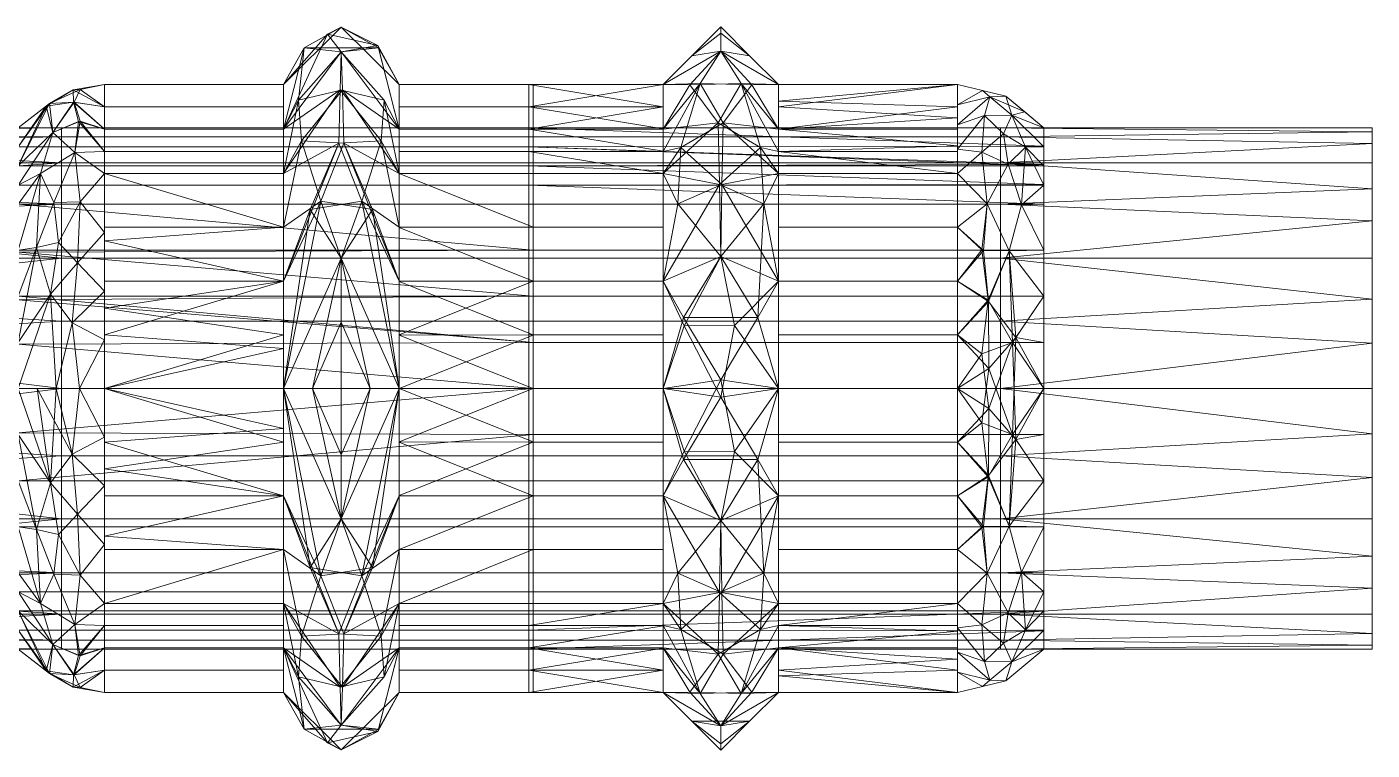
# Model space of a CAD drawing. Header units: inches. Extents: x -3325 to -59, y 5 to 733.
# Drawn here: x -2257.382 to -2253.989, y 225.453 to 227.277 of the extents above; entities that cross this region are included whole.
import ezdxf

# ---------------------------------------------------------------- set-up
doc = ezdxf.new("R2010")
doc.units = ezdxf.units.IN
doc.header["$MEASUREMENT"] = 0
doc.layers.add('P-PIPE', color=10, linetype='Continuous', lineweight=9)

# ---------------------------------------------------------------- blocks, each defined once
blk = doc.blocks.new('Victaulic-VicPress316-Elbow 90-45deg Style P568_P571 - Standard-523083-06 - Fifth Level')
at = {"layer": 'P-PIPE'}
blk.add_line((0, 1.393), (0, 2.33), dxfattribs=at)
mesh = blk.add_polyface(dxfattribs=at)
corners = [(-0.7665, 3.1815), (-0.542, 3.1815, 0.542), (0, 3.1815, 0.7665), (0.542, 3.1815, 0.542), (0.7665, 3.1815), (0.7665, 3.52), (0.542, 3.52, 0.542), (0, 3.52, 0.7665), (-0.542, 3.52, 0.542), (-0.7665, 3.52), (0.6548, 3.1815, 0.2698), (0.6542, 3.52, 0.271), (0.5981, 3.52, 0.4065), (0.271, 3.1815, 0.6542), (0.271, 3.52, 0.6542), (0.1355, 3.52, 0.7104), (-0.6542, 3.1815, 0.271), (-0.6542, 3.52, 0.271), (-0.7106, 3.52, 0.1349), (-0.271, 3.52, 0.6542), (-0.271, 3.1815, 0.6542), (-0.1355, 3.1815, 0.7104), (0.7104, 3.52, 0.1355), (0.7106, 3.1815, 0.1349), (0.5984, 3.1815, 0.4059), (0.4065, 3.1815, 0.5981), (0.4065, 3.52, 0.5981), (0.1355, 3.1815, 0.7104), (-0.5981, 3.1815, 0.4065), (-0.5981, 3.52, 0.4065), (-0.7104, 3.1815, 0.1355), (-0.4065, 3.52, 0.5981), (-0.4065, 3.1815, 0.5981), (-0.1355, 3.52, 0.7104)]
mesh.append_faces([[corners[k] for k in face] for face in [(5, 23, 4)]], dxfattribs={"vtx0": -1})
mesh.append_faces([[corners[k] for k in face] for face in [(22, 10, 23), (12, 3, 24), (18, 0, 30), (10, 22, 11), (24, 11, 12), (30, 17, 18)]], dxfattribs={"vtx0": -1, "vtx2": -1})
mesh.append_faces([[corners[k] for k in face] for face in [(12, 6, 3), (24, 10, 11), (30, 16, 17), (5, 22, 23)]], dxfattribs={"vtx1": -1, "vtx2": -1})
mesh.append_faces([[corners[k] for k in face] for face in [(2, 27, 15, 7), (6, 26, 25, 3), (7, 33, 21, 2), (29, 17, 16, 28), (8, 29, 28, 1), (1, 32, 31, 8), (27, 13, 14, 15), (26, 14, 13, 25), (32, 20, 19, 31), (33, 19, 20, 21)]], dxfattribs={"vtx1": -1, "vtx3": -1})
mesh.append_faces([[corners[k] for k in face] for face in [(18, 9, 0)]], dxfattribs={"vtx2": -1})
mesh = blk.add_polyface(dxfattribs=at)
corners = [(0.7665, 3.1815), (0.542, 3.1815, -0.542), (0, 3.1815, -0.7665), (-0.542, 3.1815, -0.542), (-0.7665, 3.1815), (-0.7665, 3.52), (-0.542, 3.52, -0.542), (0, 3.52, -0.7665), (0.542, 3.52, -0.542), (0.7665, 3.52), (-0.6548, 3.1815, -0.2698), (-0.6542, 3.52, -0.271), (-0.5981, 3.52, -0.4065), (-0.271, 3.1815, -0.6542), (-0.271, 3.52, -0.6542), (-0.1355, 3.52, -0.7104), (0.6542, 3.1815, -0.271), (0.6542, 3.52, -0.271), (0.7106, 3.52, -0.1349), (0.271, 3.52, -0.6542), (0.271, 3.1815, -0.6542), (0.1355, 3.1815, -0.7104), (-0.7104, 3.52, -0.1355), (-0.7106, 3.1815, -0.1349), (-0.5984, 3.1815, -0.4059), (-0.4065, 3.1815, -0.5981), (-0.4065, 3.52, -0.5981), (-0.1355, 3.1815, -0.7104), (0.5981, 3.1815, -0.4065), (0.5981, 3.52, -0.4065), (0.7104, 3.1815, -0.1355), (0.4065, 3.52, -0.5981), (0.4065, 3.1815, -0.5981), (0.1355, 3.52, -0.7104)]
mesh.append_faces([[corners[k] for k in face] for face in [(5, 23, 4)]], dxfattribs={"vtx0": -1})
mesh.append_faces([[corners[k] for k in face] for face in [(22, 10, 23), (18, 0, 30), (12, 3, 24), (10, 22, 11), (24, 11, 12), (30, 17, 18)]], dxfattribs={"vtx0": -1, "vtx2": -1})
mesh.append_faces([[corners[k] for k in face] for face in [(12, 6, 3), (24, 10, 11), (30, 16, 17), (5, 22, 23)]], dxfattribs={"vtx1": -1, "vtx2": -1})
mesh.append_faces([[corners[k] for k in face] for face in [(15, 7, 2, 27), (26, 14, 13, 25), (6, 26, 25, 3), (7, 33, 21, 2), (8, 29, 28, 1), (29, 17, 16, 28), (1, 32, 31, 8), (27, 13, 14, 15), (32, 20, 19, 31), (33, 19, 20, 21)]], dxfattribs={"vtx1": -1, "vtx3": -1})
mesh.append_faces([[corners[k] for k in face] for face in [(18, 9, 0)]], dxfattribs={"vtx2": -1})
mesh = blk.add_polyface(dxfattribs=at)
corners = [(-0.7665, 3.52), (-0.542, 3.52, 0.542), (0, 3.52, 0.7665), (0.542, 3.52, 0.542), (0.7665, 3.52), (0.6575, 3.52), (0.4649, 3.52, 0.4649), (0, 3.52, 0.6575), (-0.4649, 3.52, 0.4649), (-0.6575, 3.52)]
mesh.append_faces([[corners[k] for k in face] for face in [(8, 1, 2, 7)]], dxfattribs={"vtx0": -1, "vtx2": -1})
mesh.append_faces([[corners[k] for k in face] for face in [(2, 3, 6, 7)]], dxfattribs={"vtx1": -1, "vtx3": -1})
mesh.append_faces([[corners[k] for k in face] for face in [(9, 0, 1, 8)]], dxfattribs={"vtx2": -1})
mesh.append_faces([[corners[k] for k in face] for face in [(3, 4, 5, 6)]], dxfattribs={"vtx3": -1})
mesh = blk.add_polyface(dxfattribs=at)
corners = [(0.7665, 3.52), (0.542, 3.52, -0.542), (0, 3.52, -0.7665), (-0.542, 3.52, -0.542), (-0.7665, 3.52), (-0.6575, 3.52), (-0.4649, 3.52, -0.4649), (0, 3.52, -0.6575), (0.4649, 3.52, -0.4649), (0.6575, 3.52)]
mesh.append_faces([[corners[k] for k in face] for face in [(1, 8, 9, 0)]], dxfattribs={"vtx0": -1})
mesh.append_faces([[corners[k] for k in face] for face in [(8, 1, 2, 7)]], dxfattribs={"vtx0": -1, "vtx2": -1})
mesh.append_faces([[corners[k] for k in face] for face in [(6, 7, 2, 3)]], dxfattribs={"vtx1": -1, "vtx3": -1})
mesh.append_faces([[corners[k] for k in face] for face in [(3, 4, 5, 6)]], dxfattribs={"vtx3": -1})
mesh = blk.add_polyface(dxfattribs=at)
corners = [(-0.6575, 3.52), (-0.4649, 3.52, 0.4649), (0, 3.52, 0.6575), (0.4649, 3.52, 0.4649), (0.6575, 3.52), (0.6575, 2.221), (0.4649, 2.221, 0.4649), (0, 2.221, 0.6575), (-0.4649, 2.221, 0.4649), (-0.6575, 2.221), (0.2325, 3.52, 0.5612), (0.2325, 2.221, 0.5612), (0.3487, 2.221, 0.5131), (0.565, 2.221, 0.2234), (0.5612, 3.52, 0.2325), (0.5131, 3.52, 0.3487), (-0.5612, 3.52, 0.2325), (-0.5612, 2.221, 0.2325), (-0.5131, 2.221, 0.3487), (-0.2325, 3.52, 0.5612), (-0.2325, 2.221, 0.5612), (-0.1162, 2.221, 0.6094), (0.1162, 3.52, 0.6094), (0.1162, 2.221, 0.6094), (0.3487, 3.52, 0.5131), (0.6112, 2.221, 0.1117), (0.6094, 3.52, 0.1162), (0.5149, 2.221, 0.3442), (-0.6112, 2.221, 0.1117), (-0.6094, 3.52, 0.1162), (-0.5131, 3.52, 0.3487), (-0.3487, 2.221, 0.5131), (-0.3487, 3.52, 0.5131), (-0.1162, 3.52, 0.6094)]
mesh.append_faces([[corners[k] for k in face] for face in [(27, 14, 13), (15, 6, 3), (28, 29, 17)]], dxfattribs={"vtx0": -1, "vtx1": -1})
mesh.append_faces([[corners[k] for k in face] for face in [(3, 6, 12, 24), (28, 0, 29), (27, 15, 14), (11, 10, 24, 12)]], dxfattribs={"vtx0": -1, "vtx2": -1})
mesh.append_faces([[corners[k] for k in face] for face in [(26, 4, 25), (29, 16, 17), (14, 26, 13), (25, 13, 26), (27, 6, 15)]], dxfattribs={"vtx1": -1, "vtx2": -1})
mesh.append_faces([[corners[k] for k in face] for face in [(19, 33, 21, 20), (22, 10, 11, 23), (8, 18, 30, 1), (33, 2, 7, 21), (23, 7, 2, 22), (32, 19, 20, 31), (16, 30, 18, 17), (1, 32, 31, 8)]], dxfattribs={"vtx1": -1, "vtx3": -1})
mesh.append_faces([[corners[k] for k in face] for face in [(4, 5, 25), (28, 9, 0)]], dxfattribs={"vtx2": -1})
mesh = blk.add_polyface(dxfattribs=at)
corners = [(0.6575, 3.52), (0.4649, 3.52, -0.4649), (0, 3.52, -0.6575), (-0.4649, 3.52, -0.4649), (-0.6575, 3.52), (-0.6575, 2.221), (-0.4649, 2.221, -0.4649), (0, 2.221, -0.6575), (0.4649, 2.221, -0.4649), (0.6575, 2.221), (-0.5612, 3.52, -0.2325), (-0.5612, 2.221, -0.2325), (-0.6112, 2.221, -0.1117), (-0.2325, 2.221, -0.5612), (-0.2325, 3.52, -0.5612), (-0.1162, 3.52, -0.6094), (0.5612, 3.52, -0.2325), (0.5612, 2.221, -0.2325), (0.5131, 2.221, -0.3487), (0.2325, 3.52, -0.5612), (0.2325, 2.221, -0.5612), (0.1162, 2.221, -0.6094), (-0.5131, 3.52, -0.3487), (-0.5131, 2.221, -0.3487), (-0.6094, 3.52, -0.1162), (-0.3487, 3.52, -0.5131), (-0.3487, 2.221, -0.5131), (-0.1162, 2.221, -0.6094), (0.6112, 2.221, -0.1117), (0.6094, 3.52, -0.1162), (0.5131, 3.52, -0.3487), (0.3487, 2.221, -0.5131), (0.3487, 3.52, -0.5131), (0.1162, 3.52, -0.6094)]
mesh.append_faces([[corners[k] for k in face] for face in [(28, 29, 17)]], dxfattribs={"vtx0": -1, "vtx1": -1})
mesh.append_faces([[corners[k] for k in face] for face in [(11, 10, 24), (28, 0, 29)]], dxfattribs={"vtx0": -1, "vtx2": -1})
mesh.append_faces([[corners[k] for k in face] for face in [(29, 16, 17), (24, 4, 12), (12, 11, 24)]], dxfattribs={"vtx1": -1, "vtx2": -1})
mesh.append_faces([[corners[k] for k in face] for face in [(8, 18, 30, 1), (23, 6, 3, 22), (27, 7, 2, 15), (26, 13, 14, 25), (22, 10, 11, 23), (6, 26, 25, 3), (19, 33, 21, 20), (33, 2, 7, 21), (13, 27, 15, 14), (16, 30, 18, 17), (32, 19, 20, 31), (1, 32, 31, 8)]], dxfattribs={"vtx1": -1, "vtx3": -1})
mesh.append_faces([[corners[k] for k in face] for face in [(4, 5, 12), (28, 9, 0)]], dxfattribs={"vtx2": -1})
mesh = blk.add_polyface(dxfattribs=at)
corners = [(-0.7665, 2.8905), (-0.542, 2.8905, 0.542), (0, 2.8905, 0.7665), (0.542, 2.8905, 0.542), (0.7665, 2.8905), (0.912, 3.036), (0.7665, 3.1815), (0.542, 3.1815, 0.542), (0, 3.1815, 0.7665), (-0.542, 3.1815, 0.542), (-0.7665, 3.1815), (-0.912, 3.036), (0.8508, 3.036, 0.3284), (0.6542, 3.1815, 0.271), (0.6699, 3.0423, 0.6186), (0.3329, 3.036, 0.8491), (0.6542, 2.8905, 0.271), (-0.8508, 3.036, 0.3284), (-0.6542, 2.8905, 0.271), (-0.6699, 3.0297, 0.6186), (-0.3329, 3.036, 0.8491), (-0.6542, 3.1815, 0.271), (0.8392, 2.9632), (0.8392, 3.1087), (0.8966, 3.036, 0.167), (0.7661, 3.1143, 0.4512), (0.7691, 2.9841, 0.4721), (0.5981, 2.8905, 0.4065), (0.6078, 2.9354, 0.6247), (0.5145, 3.0392, 0.753), (0.271, 2.8905, 0.6542), (0.4658, 2.9276, 0.7271), (0.271, 3.1815, 0.6542), (0.0217, 3.036, 0.9117), (-0.8392, 3.1087), (-0.8392, 2.9632), (-0.8966, 3.036, 0.167), (-0.7661, 2.9577, 0.4512), (-0.7691, 3.0879, 0.4721), (-0.5981, 3.1815, 0.4065), (-0.6078, 3.1366, 0.6247), (-0.5145, 3.0328, 0.753), (-0.271, 3.1815, 0.6542), (-0.4658, 3.1444, 0.7271), (-0.271, 2.8905, 0.6542), (0.1789, 2.9424, 0.8594), (0.1789, 3.1296, 0.8594), (-0.1578, 3.1281, 0.8648), (-0.1586, 3.0014, 0.8939)]
mesh.append_faces([[corners[k] for k in face] for face in [(30, 45, 2), (39, 40, 9), (6, 12, 23), (4, 26, 16), (16, 26, 27), (0, 17, 35), (10, 38, 21), (21, 38, 39), (8, 46, 32), (2, 48, 44)]], dxfattribs={"vtx0": -1, "vtx1": -1})
mesh.append_faces([[corners[k] for k in face] for face in [(47, 42, 20), (26, 25, 14), (15, 45, 31), (12, 25, 26), (31, 28, 29), (14, 28, 26), (29, 32, 15), (19, 40, 38), (12, 26, 4), (19, 38, 37), (48, 33, 47), (17, 37, 38), (43, 40, 41), (17, 38, 10), (22, 24, 12), (23, 12, 24), (6, 25, 12), (13, 14, 25), (26, 28, 27), (29, 28, 14), (7, 29, 14), (45, 15, 46), (15, 31, 29), (28, 31, 3), (33, 45, 46), (46, 8, 33), (34, 36, 17), (35, 17, 36), (0, 37, 17), (18, 19, 37), (39, 38, 40), (41, 40, 19), (43, 20, 42), (19, 1, 41), (33, 48, 2), (20, 43, 41), (40, 43, 9), (41, 44, 20), (2, 45, 33), (31, 45, 30), (15, 32, 46), (48, 47, 20), (8, 47, 33), (20, 44, 48)]], dxfattribs={"vtx0": -1, "vtx1": -1, "vtx2": -1})
mesh.append_faces([[corners[k] for k in face] for face in [(12, 4, 22), (17, 10, 34), (36, 34, 11), (19, 18, 1), (28, 3, 27)]], dxfattribs={"vtx0": -1, "vtx2": -1})
mesh.append_faces([[corners[k] for k in face] for face in [(22, 5, 24), (7, 32, 29), (13, 7, 14), (6, 13, 25), (0, 18, 37), (1, 44, 41), (5, 23, 24), (30, 3, 31), (8, 42, 47), (11, 35, 36), (42, 9, 43)]], dxfattribs={"vtx1": -1, "vtx2": -1})
mesh = blk.add_polyface(dxfattribs=at)
corners = [(0.7665, 2.8905), (0.542, 2.8905, -0.542), (0, 2.8905, -0.7665), (-0.542, 2.8905, -0.542), (-0.7665, 2.8905), (-0.912, 3.036), (-0.7665, 3.1815), (-0.542, 3.1815, -0.542), (0, 3.1815, -0.7665), (0.542, 3.1815, -0.542), (0.7665, 3.1815), (0.912, 3.036), (-0.8508, 3.036, -0.3284), (-0.6542, 3.1815, -0.271), (-0.6699, 3.0423, -0.6186), (-0.3329, 3.036, -0.8491), (-0.6542, 2.8905, -0.271), (0.8508, 3.036, -0.3284), (0.6542, 2.8905, -0.271), (0.6699, 3.0297, -0.6186), (0.3329, 3.036, -0.8491), (0.6542, 3.1815, -0.271), (-0.8392, 2.9632), (-0.8392, 3.1087), (-0.7661, 3.1143, -0.4512), (-0.7691, 2.9841, -0.4721), (-0.5981, 2.8905, -0.4065), (-0.6078, 2.9354, -0.6247), (-0.5145, 3.0392, -0.753), (-0.271, 2.8905, -0.6542), (-0.4658, 2.9276, -0.7271), (-0.271, 3.1815, -0.6542), (-0.0217, 3.036, -0.9117), (0.8392, 3.1087), (0.8392, 2.9632), (0.8966, 3.036, -0.167), (0.7661, 2.9577, -0.4512), (0.7691, 3.0879, -0.4721), (0.5981, 3.1815, -0.4065), (0.6078, 3.1366, -0.6247), (0.5145, 3.0328, -0.753), (0.271, 3.1815, -0.6542), (0.4658, 3.1444, -0.7271), (0.271, 2.8905, -0.6542), (-0.1789, 2.9424, -0.8594), (-0.1789, 3.1296, -0.8594), (0.1578, 3.1281, -0.8648), (0.1586, 3.0014, -0.8939)]
mesh.append_faces([[corners[k] for k in face] for face in [(29, 44, 2), (34, 35, 11), (6, 12, 23), (4, 25, 16), (16, 25, 26), (10, 37, 21), (21, 37, 38), (8, 45, 31), (2, 47, 43)]], dxfattribs={"vtx0": -1, "vtx1": -1})
mesh.append_faces([[corners[k] for k in face] for face in [(2, 32, 47), (14, 24, 13), (15, 44, 30), (12, 24, 25), (14, 27, 25), (28, 31, 15), (41, 42, 20), (19, 36, 18), (12, 25, 4), (47, 32, 46), (19, 39, 37), (30, 27, 28), (17, 36, 37), (42, 39, 40), (25, 24, 14), (17, 37, 10), (22, 23, 12), (6, 24, 12), (25, 27, 26), (28, 27, 14), (7, 28, 14), (44, 15, 45), (15, 30, 28), (27, 30, 3), (32, 44, 45), (45, 8, 32), (35, 34, 17), (17, 33, 35), (37, 36, 19), (0, 36, 17), (37, 39, 38), (40, 39, 19), (1, 40, 19), (46, 41, 20), (20, 42, 40), (39, 42, 9), (40, 43, 20), (2, 44, 32), (30, 44, 29), (15, 31, 45), (47, 46, 20), (8, 46, 32), (20, 43, 47)]], dxfattribs={"vtx0": -1, "vtx1": -1, "vtx2": -1})
mesh.append_faces([[corners[k] for k in face] for face in [(12, 4, 22), (17, 10, 33), (27, 3, 26), (17, 34, 0), (35, 33, 11), (39, 9, 38)]], dxfattribs={"vtx0": -1, "vtx2": -1})
mesh.append_faces([[corners[k] for k in face] for face in [(0, 18, 36), (6, 13, 24), (7, 31, 28), (18, 1, 19), (13, 7, 14), (1, 43, 40), (29, 3, 30), (8, 41, 46), (41, 9, 42)]], dxfattribs={"vtx1": -1, "vtx2": -1})
mesh.append_faces([[corners[k] for k in face] for face in [(22, 5, 23)]], dxfattribs={"vtx2": -1})
mesh = blk.add_polyface(dxfattribs=at)
corners = [(-0.7665, 2.439), (-0.542, 2.439, 0.542), (0, 2.439, 0.7665), (0.542, 2.439, 0.542), (0.7665, 2.439), (0.7665, 2.8905), (0.542, 2.8905, 0.542), (0, 2.8905, 0.7665), (-0.542, 2.8905, 0.542), (-0.7665, 2.8905), (0.6827, 2.439, 0.2023), (0.6542, 2.8905, 0.271), (0.5981, 2.8905, 0.4065), (0.271, 2.439, 0.6542), (0.271, 2.8905, 0.6542), (0.1355, 2.8905, 0.7104), (-0.6542, 2.439, 0.271), (-0.6542, 2.8905, 0.271), (-0.7246, 2.8905, 0.1011), (-0.271, 2.8905, 0.6542), (-0.271, 2.439, 0.6542), (-0.1355, 2.439, 0.7104), (0.7104, 2.8905, 0.1355), (0.6124, 2.439, 0.3721), (0.4065, 2.8905, 0.5981), (0.4065, 2.439, 0.5981), (0.1355, 2.439, 0.7104), (-0.5981, 2.439, 0.4065), (-0.5981, 2.8905, 0.4065), (-0.7104, 2.439, 0.1355), (-0.4065, 2.8905, 0.5981), (-0.4065, 2.439, 0.5981), (-0.1355, 2.8905, 0.7104)]
mesh.append_faces([[corners[k] for k in face] for face in [(22, 4, 5)]], dxfattribs={"vtx0": -1})
mesh.append_faces([[corners[k] for k in face] for face in [(10, 11, 23), (6, 3, 12), (4, 22, 10), (12, 23, 11), (16, 17, 29), (18, 29, 17)]], dxfattribs={"vtx0": -1, "vtx1": -1})
mesh.append_faces([[corners[k] for k in face] for face in [(12, 3, 23), (18, 0, 29)]], dxfattribs={"vtx0": -1, "vtx2": -1})
mesh.append_faces([[corners[k] for k in face] for face in [(9, 0, 18)]], dxfattribs={"vtx1": -1})
mesh.append_faces([[corners[k] for k in face] for face in [(22, 11, 10)]], dxfattribs={"vtx1": -1, "vtx2": -1})
mesh.append_faces([[corners[k] for k in face] for face in [(15, 7, 2, 26), (13, 25, 24, 14), (7, 32, 21, 2), (26, 13, 14, 15), (8, 28, 27, 1), (1, 31, 30, 8), (25, 3, 6, 24), (28, 17, 16, 27), (31, 20, 19, 30), (32, 19, 20, 21)]], dxfattribs={"vtx1": -1, "vtx3": -1})
mesh = blk.add_polyface(dxfattribs=at)
corners = [(0.7665, 2.439), (0.542, 2.439, -0.542), (0, 2.439, -0.7665), (-0.542, 2.439, -0.542), (-0.7665, 2.439), (-0.7665, 2.8905), (-0.542, 2.8905, -0.542), (0, 2.8905, -0.7665), (0.542, 2.8905, -0.542), (0.7665, 2.8905), (-0.6827, 2.439, -0.2023), (-0.6542, 2.8905, -0.271), (-0.5981, 2.8905, -0.4065), (-0.271, 2.439, -0.6542), (-0.271, 2.8905, -0.6542), (-0.1355, 2.8905, -0.7104), (0.6542, 2.439, -0.271), (0.6542, 2.8905, -0.271), (0.7246, 2.8905, -0.1011), (0.271, 2.8905, -0.6542), (0.271, 2.439, -0.6542), (0.1355, 2.439, -0.7104), (-0.7104, 2.8905, -0.1355), (-0.6124, 2.439, -0.3721), (-0.4065, 2.8905, -0.5981), (-0.4065, 2.439, -0.5981), (-0.1355, 2.439, -0.7104), (0.5981, 2.439, -0.4065), (0.5981, 2.8905, -0.4065), (0.7104, 2.439, -0.1355), (0.4065, 2.8905, -0.5981), (0.4065, 2.439, -0.5981), (0.1355, 2.8905, -0.7104)]
mesh.append_faces([[corners[k] for k in face] for face in [(22, 4, 5)]], dxfattribs={"vtx0": -1})
mesh.append_faces([[corners[k] for k in face] for face in [(10, 11, 23), (6, 3, 12), (4, 22, 10), (16, 17, 29), (18, 29, 17), (12, 23, 11)]], dxfattribs={"vtx0": -1, "vtx1": -1})
mesh.append_faces([[corners[k] for k in face] for face in [(12, 3, 23), (18, 0, 29)]], dxfattribs={"vtx0": -1, "vtx2": -1})
mesh.append_faces([[corners[k] for k in face] for face in [(9, 0, 18)]], dxfattribs={"vtx1": -1})
mesh.append_faces([[corners[k] for k in face] for face in [(22, 11, 10)]], dxfattribs={"vtx1": -1, "vtx2": -1})
mesh.append_faces([[corners[k] for k in face] for face in [(15, 7, 2, 26), (25, 3, 6, 24), (13, 25, 24, 14), (7, 32, 21, 2), (8, 28, 27, 1), (28, 17, 16, 27), (1, 31, 30, 8), (26, 13, 14, 15), (31, 20, 19, 30), (32, 19, 20, 21)]], dxfattribs={"vtx1": -1, "vtx3": -1})
mesh = blk.add_polyface(dxfattribs=at)
corners = [(-0.6575, 2.221), (-0.4649, 2.221, 0.4649), (0, 2.221, 0.6575), (0.4649, 2.221, 0.4649), (0.6575, 2.221), (0.7377, 2.3171), (0.7665, 2.439), (0.542, 2.439, 0.542), (0, 2.439, 0.7665), (-0.542, 2.439, 0.542), (-0.7665, 2.439), (-0.7377, 2.3171), (0.6649, 2.439, 0.2453), (-0.6649, 2.439, 0.2453), (0.5612, 2.221, 0.2325), (0.5655, 2.3109, 0.4687), (0.271, 2.439, 0.6542), (0.3473, 2.3086, 0.6458), (-0.5612, 2.221, 0.2325), (-0.5655, 2.3109, 0.4687), (-0.271, 2.439, 0.6542), (-0.3473, 2.3086, 0.6458), (0.6896, 2.3021, 0.2383), (-0.6896, 2.3021, 0.2383), (0.2325, 2.221, 0.5612), (0.1283, 2.2917, 0.7118), (-0.1159, 2.2997, 0.7189), (-0.2325, 2.221, 0.5612), (0.7515, 2.3755), (0.7157, 2.439, 0.1227), (0.7356, 2.3573, 0.1654), (0.6883, 2.3706, 0.317), (0.6034, 2.439, 0.3937), (0.5958, 2.3776, 0.471), (0.466, 2.3637, 0.5952), (0.6423, 2.3225, 0.3682), (0.609, 2.2669, 0.3557), (0.5131, 2.221, 0.3487), (0.4065, 2.439, 0.5981), (-0.7157, 2.439, 0.1227), (-0.7515, 2.3755), (-0.7356, 2.3573, 0.1654), (-0.6883, 2.3706, 0.317), (-0.6034, 2.439, 0.3937), (-0.5958, 2.3776, 0.471), (-0.466, 2.3637, 0.5952), (-0.6423, 2.3225, 0.3682), (-0.609, 2.2669, 0.3557), (-0.5131, 2.221, 0.3487), (-0.4065, 2.439, 0.5981), (0.4636, 2.2772, 0.542), (0.3487, 2.221, 0.5131), (-0.4636, 2.2772, 0.542), (-0.3487, 2.221, 0.5131), (0.6094, 2.221, 0.1162), (-0.6094, 2.221, 0.1162), (0.1162, 2.221, 0.6094), (0.2192, 2.3604, 0.7224), (0.0503, 2.3595, 0.753), (-0.1355, 2.439, 0.7104), (-0.2226, 2.3618, 0.7218), (0.1355, 2.439, 0.7104), (-0.087, 2.377, 0.7544), (-0.3499, 2.3773, 0.674), (-0.1162, 2.221, 0.6094), (0.3481, 2.3732, 0.6738)]
mesh.append_faces([[corners[k] for k in face] for face in [(18, 47, 55), (28, 30, 5), (12, 30, 29), (43, 44, 9), (1, 52, 48), (51, 17, 24), (54, 36, 14), (24, 25, 56), (20, 60, 59), (49, 63, 20)]], dxfattribs={"vtx0": -1, "vtx1": -1})
mesh.append_faces([[corners[k] for k in face] for face in [(36, 54, 22), (30, 31, 22), (17, 65, 57), (50, 36, 15), (34, 15, 33), (45, 9, 44), (42, 46, 44), (52, 47, 48), (63, 49, 45), (31, 32, 33), (25, 24, 17), (30, 12, 31), (47, 52, 19), (58, 62, 26), (57, 61, 58), (52, 53, 21), (26, 2, 25), (22, 35, 36), (19, 46, 47), (41, 42, 13), (57, 25, 17), (17, 51, 50), (58, 25, 57), (38, 65, 34), (30, 22, 5), (28, 29, 30), (35, 22, 31), (34, 33, 7), (33, 15, 35), (50, 34, 17), (33, 35, 31), (36, 35, 15), (50, 37, 36), (11, 23, 41), (41, 23, 42), (39, 40, 41), (23, 46, 42), (42, 44, 43), (45, 44, 19), (52, 45, 19), (21, 60, 63), (55, 47, 23), (44, 46, 19), (23, 47, 46), (34, 50, 15), (45, 52, 21), (65, 17, 34), (26, 25, 58), (59, 60, 62), (63, 60, 20), (21, 26, 60), (26, 62, 60), (8, 62, 58), (21, 63, 45), (27, 26, 21), (16, 57, 65)]], dxfattribs={"vtx0": -1, "vtx1": -1, "vtx2": -1})
mesh.append_faces([[corners[k] for k in face] for face in [(22, 4, 5), (50, 3, 37), (25, 2, 56), (23, 11, 0), (26, 27, 64), (31, 12, 32), (34, 7, 38), (41, 13, 39), (23, 0, 55), (65, 38, 16), (47, 18, 48), (52, 1, 53), (57, 16, 61)]], dxfattribs={"vtx0": -1, "vtx2": -1})
mesh.append_faces([[corners[k] for k in face] for face in [(40, 11, 41), (8, 59, 62), (32, 7, 33), (37, 14, 36), (43, 13, 42), (49, 9, 45), (53, 27, 21), (51, 3, 50), (54, 4, 22), (61, 8, 58), (64, 2, 26)]], dxfattribs={"vtx1": -1, "vtx2": -1})
mesh.append_faces([[corners[k] for k in face] for face in [(39, 10, 40), (28, 6, 29)]], dxfattribs={"vtx2": -1})
mesh = blk.add_polyface(dxfattribs=at)
corners = [(0.6575, 2.221), (0.4649, 2.221, -0.4649), (0, 2.221, -0.6575), (-0.4649, 2.221, -0.4649), (-0.6575, 2.221), (-0.7377, 2.3171), (-0.7665, 2.439), (-0.542, 2.439, -0.542), (0, 2.439, -0.7665), (0.542, 2.439, -0.542), (0.7665, 2.439), (0.7377, 2.3171), (-0.6649, 2.439, -0.2453), (0.6649, 2.439, -0.2453), (-0.5612, 2.221, -0.2325), (-0.5655, 2.3109, -0.4687), (-0.271, 2.439, -0.6542), (-0.3473, 2.3086, -0.6458), (0.5612, 2.221, -0.2325), (0.5655, 2.3109, -0.4687), (0.271, 2.439, -0.6542), (0.3473, 2.3086, -0.6458), (-0.6896, 2.3021, -0.2383), (0.6896, 2.3021, -0.2383), (-0.2325, 2.221, -0.5612), (-0.1283, 2.2917, -0.7118), (0.1159, 2.2997, -0.7189), (0.2325, 2.221, -0.5612), (-0.7515, 2.3755), (-0.7157, 2.439, -0.1227), (-0.7356, 2.3573, -0.1654), (-0.6883, 2.3706, -0.317), (-0.6034, 2.439, -0.3937), (-0.5958, 2.3776, -0.471), (-0.466, 2.3637, -0.5952), (-0.6423, 2.3225, -0.3682), (-0.609, 2.2669, -0.3557), (-0.5131, 2.221, -0.3487), (-0.4065, 2.439, -0.5981), (0.7157, 2.439, -0.1227), (0.7515, 2.3755), (0.7356, 2.3573, -0.1654), (0.6883, 2.3706, -0.317), (0.6034, 2.439, -0.3937), (0.5958, 2.3776, -0.471), (0.466, 2.3637, -0.5952), (0.6423, 2.3225, -0.3682), (0.609, 2.2669, -0.3557), (0.5131, 2.221, -0.3487), (0.4065, 2.439, -0.5981), (-0.4636, 2.2772, -0.542), (-0.3487, 2.221, -0.5131), (0.4636, 2.2772, -0.542), (0.3487, 2.221, -0.5131), (-0.6094, 2.221, -0.1162), (0.6976, 2.2691), (0.6094, 2.221, -0.1162), (-0.1162, 2.221, -0.6094), (-0.2192, 2.3604, -0.7224), (-0.0503, 2.3595, -0.753), (0.1355, 2.439, -0.7104), (0.2226, 2.3618, -0.7218), (-0.1355, 2.439, -0.7104), (0.087, 2.377, -0.7544), (0.3499, 2.3773, -0.674), (0.1162, 2.221, -0.6094), (-0.3481, 2.3732, -0.6738)]
mesh.append_faces([[corners[k] for k in face] for face in [(55, 41, 11), (28, 30, 5), (12, 30, 29), (0, 23, 55), (43, 44, 9), (1, 52, 48), (51, 17, 24), (54, 36, 14), (18, 47, 56), (24, 25, 57), (20, 61, 60), (49, 64, 20)]], dxfattribs={"vtx0": -1, "vtx1": -1})
mesh.append_faces([[corners[k] for k in face] for face in [(50, 36, 15), (30, 31, 22), (17, 66, 58), (25, 24, 17), (58, 62, 59), (34, 15, 33), (30, 12, 31), (36, 54, 22), (64, 49, 45), (9, 44, 45), (31, 32, 33), (52, 47, 48), (42, 46, 44), (47, 52, 19), (59, 63, 26), (47, 23, 56), (52, 53, 21), (26, 2, 25), (22, 35, 36), (19, 46, 47), (41, 42, 13), (58, 25, 17), (17, 51, 50), (59, 25, 58), (38, 66, 34), (30, 22, 5), (28, 29, 30), (35, 22, 31), (34, 33, 7), (33, 15, 35), (50, 34, 17), (33, 35, 31), (36, 35, 15), (50, 37, 36), (41, 55, 23), (41, 23, 42), (39, 40, 41), (23, 46, 42), (42, 44, 43), (45, 44, 19), (52, 45, 19), (21, 61, 64), (44, 46, 19), (23, 47, 46), (34, 50, 15), (45, 52, 21), (66, 17, 34), (26, 25, 59), (60, 61, 63), (64, 61, 20), (21, 26, 61), (26, 63, 61), (8, 63, 59), (21, 64, 45), (27, 26, 21), (16, 58, 66)]], dxfattribs={"vtx0": -1, "vtx1": -1, "vtx2": -1})
mesh.append_faces([[corners[k] for k in face] for face in [(22, 4, 5), (25, 2, 57), (26, 27, 65), (31, 12, 32), (34, 7, 38), (41, 13, 39), (66, 38, 16), (23, 0, 56), (47, 18, 48), (52, 1, 53), (58, 16, 62)]], dxfattribs={"vtx0": -1, "vtx2": -1})
mesh.append_faces([[corners[k] for k in face] for face in [(3, 37, 50), (40, 11, 41), (8, 60, 63), (32, 7, 33), (37, 14, 36), (43, 13, 42), (49, 9, 45), (53, 27, 21), (51, 3, 50), (54, 4, 22), (62, 8, 59), (65, 2, 26)]], dxfattribs={"vtx1": -1, "vtx2": -1})
mesh.append_faces([[corners[k] for k in face] for face in [(39, 10, 40), (28, 6, 29)]], dxfattribs={"vtx2": -1})
mesh = blk.add_polyface(dxfattribs=at)
corners = [(0, 2.33, 0.6575), (0.1702, 2.33, 0.6351), (0.3287, 2.33, 0.5694), (0.4649, 2.33, 0.4649), (0.5694, 2.33, 0.3287), (0.6351, 2.33, 0.1702), (0.6575, 2.33), (0.6351, 2.33, -0.1702), (0.5694, 2.33, -0.3287), (0.4649, 2.33, -0.4649), (0.3287, 2.33, -0.5694), (0.1702, 2.33, -0.6351), (0, 2.33, -0.6575), (-0.1702, 2.33, -0.6351), (-0.3287, 2.33, -0.5694), (-0.4649, 2.33, -0.4649), (-0.5694, 2.33, -0.3287), (-0.6351, 2.33, -0.1702), (-0.6575, 2.33), (-0.6351, 2.33, 0.1702), (-0.5694, 2.33, 0.3287), (-0.4649, 2.33, 0.4649), (-0.3287, 2.33, 0.5694), (-0.1702, 2.33, 0.6351)]
mesh.append_faces([[corners[k] for k in face] for face in [(16, 20, 21), (14, 21, 22), (13, 23, 0), (8, 4, 5), (9, 2, 3)]], dxfattribs={"vtx0": -1, "vtx2": -1})
mesh.append_faces([[corners[k] for k in face] for face in [(0, 11, 12, 13), (21, 14, 15, 16), (2, 9, 10, 11)]], dxfattribs={"vtx0": -1, "vtx3": -1})
mesh.append_faces([[corners[k] for k in face] for face in [(18, 19, 17)]], dxfattribs={"vtx1": -1})
mesh.append_faces([[corners[k] for k in face] for face in [(1, 2, 11, 0)]], dxfattribs={"vtx1": -1, "vtx2": -1})
mesh.append_faces([[corners[k] for k in face] for face in [(13, 14, 22, 23), (8, 9, 3, 4), (16, 17, 19, 20)]], dxfattribs={"vtx1": -1, "vtx3": -1})
mesh.append_faces([[corners[k] for k in face] for face in [(5, 6, 7, 8)]], dxfattribs={"vtx3": -1})
mesh = blk.add_polyface(dxfattribs=at)
corners = [(0, 2.33, 0.6575), (-0.1702, 2.33, 0.6351), (-0.3287, 2.33, 0.5694), (-0.4649, 2.33, 0.4649), (-0.5694, 2.33, 0.3287), (-0.6351, 2.33, 0.1702), (-0.6575, 2.33), (-0.6575, 1.393), (-0.6475, 1.393, 0.1142), (-0.6179, 1.393, 0.2249), (-0.5694, 1.393, 0.3287), (-0.5037, 1.393, 0.4226), (-0.4226, 1.393, 0.5037), (-0.3288, 1.393, 0.5694), (-0.2249, 1.393, 0.6178), (-0.1142, 1.393, 0.6475), (0, 1.393, 0.6575)]
mesh.append_faces([[corners[k] for k in face] for face in [(15, 0, 1), (12, 2, 3), (4, 9, 10), (5, 8, 9), (3, 11, 12)]], dxfattribs={"vtx0": -1, "vtx2": -1})
mesh.append_faces([[corners[k] for k in face] for face in [(16, 0, 15)]], dxfattribs={"vtx1": -1})
mesh.append_faces([[corners[k] for k in face] for face in [(1, 2, 14), (12, 13, 2), (14, 15, 1), (13, 14, 2), (3, 4, 11), (5, 6, 8), (4, 5, 9), (10, 11, 4)]], dxfattribs={"vtx1": -1, "vtx2": -1})
mesh.append_faces([[corners[k] for k in face] for face in [(6, 7, 8)]], dxfattribs={"vtx2": -1})
mesh = blk.add_polyface(dxfattribs=at)
corners = [(-0.6575, 2.33), (-0.6351, 2.33, -0.1702), (-0.5694, 2.33, -0.3287), (-0.4649, 2.33, -0.4649), (-0.3287, 2.33, -0.5694), (-0.1702, 2.33, -0.6351), (0, 2.33, -0.6575), (0, 1.393, -0.6575), (-0.1142, 1.393, -0.6475), (-0.2249, 1.393, -0.6178), (-0.3288, 1.393, -0.5694), (-0.4226, 1.393, -0.5037), (-0.5037, 1.393, -0.4226), (-0.5694, 1.393, -0.3287), (-0.6179, 1.393, -0.2249), (-0.6475, 1.393, -0.1142), (-0.6575, 1.393)]
mesh.append_faces([[corners[k] for k in face] for face in [(11, 4, 10)]], dxfattribs={"vtx0": -1, "vtx1": -1})
mesh.append_faces([[corners[k] for k in face] for face in [(15, 0, 1), (12, 2, 3), (8, 5, 6), (5, 8, 9), (3, 11, 12)]], dxfattribs={"vtx0": -1, "vtx2": -1})
mesh.append_faces([[corners[k] for k in face] for face in [(16, 0, 15)]], dxfattribs={"vtx1": -1})
mesh.append_faces([[corners[k] for k in face] for face in [(1, 2, 14), (12, 13, 2), (14, 15, 1), (13, 14, 2), (3, 4, 11), (4, 5, 9), (9, 10, 4)]], dxfattribs={"vtx1": -1, "vtx2": -1})
mesh.append_faces([[corners[k] for k in face] for face in [(6, 7, 8)]], dxfattribs={"vtx2": -1})
mesh = blk.add_polyface(dxfattribs=at)
corners = [(0, 2.33, -0.6575), (0.1702, 2.33, -0.6351), (0.3287, 2.33, -0.5694), (0.4649, 2.33, -0.4649), (0.5694, 2.33, -0.3287), (0.6351, 2.33, -0.1702), (0.6575, 2.33), (0.6575, 1.393), (0.6475, 1.393, -0.1142), (0.6178, 1.393, -0.2249), (0.5694, 1.393, -0.3288), (0.5037, 1.393, -0.4226), (0.4226, 1.393, -0.5037), (0.3287, 1.393, -0.5694), (0.2249, 1.393, -0.6179), (0.1142, 1.393, -0.6475), (0, 1.393, -0.6575)]
mesh.append_faces([[corners[k] for k in face] for face in [(11, 4, 10)]], dxfattribs={"vtx0": -1, "vtx1": -1})
mesh.append_faces([[corners[k] for k in face] for face in [(15, 0, 1), (12, 2, 3), (8, 5, 6), (5, 8, 9), (3, 11, 12)]], dxfattribs={"vtx0": -1, "vtx2": -1})
mesh.append_faces([[corners[k] for k in face] for face in [(16, 0, 15)]], dxfattribs={"vtx1": -1})
mesh.append_faces([[corners[k] for k in face] for face in [(1, 2, 14), (12, 13, 2), (14, 15, 1), (13, 14, 2), (3, 4, 11), (4, 5, 9), (9, 10, 4)]], dxfattribs={"vtx1": -1, "vtx2": -1})
mesh.append_faces([[corners[k] for k in face] for face in [(6, 7, 8)]], dxfattribs={"vtx2": -1})
mesh = blk.add_polyface(dxfattribs=at)
corners = [(0.6575, 2.33), (0.6351, 2.33, 0.1702), (0.5694, 2.33, 0.3287), (0.4649, 2.33, 0.4649), (0.3287, 2.33, 0.5694), (0.1702, 2.33, 0.6351), (0, 2.33, 0.6575), (0, 1.393, 0.6575), (0.1142, 1.393, 0.6475), (0.2249, 1.393, 0.6178), (0.3288, 1.393, 0.5694), (0.4226, 1.393, 0.5037), (0.5037, 1.393, 0.4226), (0.5694, 1.393, 0.3287), (0.6179, 1.393, 0.2249), (0.6475, 1.393, 0.1142), (0.6575, 1.393)]
mesh.append_faces([[corners[k] for k in face] for face in [(15, 0, 1), (12, 2, 3), (8, 5, 6), (4, 9, 10), (5, 8, 9), (3, 11, 12)]], dxfattribs={"vtx0": -1, "vtx2": -1})
mesh.append_faces([[corners[k] for k in face] for face in [(16, 0, 15)]], dxfattribs={"vtx1": -1})
mesh.append_faces([[corners[k] for k in face] for face in [(1, 2, 14), (12, 13, 2), (14, 15, 1), (13, 14, 2), (3, 4, 11), (4, 5, 9), (10, 11, 4)]], dxfattribs={"vtx1": -1, "vtx2": -1})
mesh.append_faces([[corners[k] for k in face] for face in [(6, 7, 8)]], dxfattribs={"vtx2": -1})

msp = doc.modelspace()

# ---------------------------------------------------------------- linework, layer by layer
at = {"layer": 'P-PIPE', "color": 1}
for p, q in [((-2258.232, 226.365, 1078), (-2257.295, 226.365, 1078)), ((-2258.232, 226.365, 1078), (-2256.105, 226.365, 1078)), ((-2257.295, 226.365, 1078), (-2254.926, 226.365, 1078)), ((-2257.295, 226.365, 1078), (-2254.926, 226.365, 1078)), ((-2253.989, 226.365, 1078), (-2256.116, 226.365, 1078)), ((-2253.989, 226.365, 1078), (-2254.926, 226.365, 1078))]:
    msp.add_line(p, q, dxfattribs=at)

# ---------------------------------------------------------------- block references
at = {"layer": 'P-PIPE', "color": 1, "extrusion": (0, 1, 0), "rotation": 90}
msp.add_blockref('Victaulic-VicPress316-Elbow 90-45deg Style P568_P571 - Standard-523083-06 - Fifth Level', (2259.625, 1078, 226.365), dxfattribs=at)
at = {"layer": 'P-PIPE', "color": 1, "rotation": 90}
msp.add_blockref('Victaulic-VicPress316-Elbow 90-45deg Style P568_P571 - Standard-523083-06 - Fifth Level', (-2252.596, 226.365, 1078), dxfattribs=at)

# ---------------------------------------------------------------- meshes
at = {"layer": 'P-PIPE', "color": 1}
mesh = msp.add_polyface(dxfattribs=at)
corners = [(-2257.2949, 225.7075, 1078), (-2257.2949, 225.7299, 1078.1701), (-2257.2949, 225.7956, 1078.3287), (-2257.2949, 225.9001, 1078.4649), (-2257.2949, 226.0362, 1078.5694), (-2257.2949, 226.1948, 1078.6351), (-2257.2949, 226.365, 1078.6575), (-2257.2949, 226.5351, 1078.6351), (-2257.2949, 226.6937, 1078.5694), (-2257.2949, 226.8299, 1078.4649), (-2257.2949, 226.9344, 1078.3287), (-2257.2949, 227.0001, 1078.1701), (-2257.2949, 227.0225, 1078), (-2257.2949, 227.0001, 1077.8298), (-2257.2949, 226.9344, 1077.6713), (-2257.2949, 226.8299, 1077.535), (-2257.2949, 226.6937, 1077.4306), (-2257.2949, 226.5351, 1077.3649), (-2257.2949, 226.365, 1077.3425), (-2257.2949, 226.1948, 1077.3649), (-2257.2949, 226.0362, 1077.4306), (-2257.2949, 225.9001, 1077.535), (-2257.2949, 225.7956, 1077.6713), (-2257.2949, 225.7299, 1077.8298)]
mesh.append_faces([[corners[k] for k in face] for face in [(17, 20, 16)]], dxfattribs={"vtx0": -1, "vtx1": -1, "color": 1})
mesh.append_faces([[corners[k] for k in face] for face in [(3, 15, 21, 2)]], dxfattribs={"vtx0": -1, "vtx1": -1, "vtx2": -1, "color": 1})
mesh.append_faces([[corners[k] for k in face] for face in [(15, 3, 10, 13)]], dxfattribs={"vtx0": -1, "vtx1": -1, "vtx2": -1, "vtx3": -1, "color": 1})
mesh.append_faces([[corners[k] for k in face] for face in [(16, 20, 21, 15)]], dxfattribs={"vtx0": -1, "vtx2": -1, "color": 1})
mesh.append_faces([[corners[k] for k in face] for face in [(2, 21, 22, 0)]], dxfattribs={"vtx0": -1, "vtx2": -1, "vtx3": -1, "color": 1})
mesh.append_faces([[corners[k] for k in face] for face in [(8, 3, 4, 5)]], dxfattribs={"vtx0": -1, "vtx3": -1, "color": 1})
mesh.append_faces([[corners[k] for k in face] for face in [(19, 20, 17, 18), (1, 2, 0), (14, 15, 13), (12, 13, 10, 11)]], dxfattribs={"vtx1": -1, "color": 1})
mesh.append_faces([[corners[k] for k in face] for face in [(22, 23, 0)]], dxfattribs={"vtx2": -1, "color": 1})
mesh.append_faces([[corners[k] for k in face] for face in [(8, 9, 10, 3)]], dxfattribs={"vtx2": -1, "vtx3": -1, "color": 1})
mesh.append_faces([[corners[k] for k in face] for face in [(5, 6, 7, 8)]], dxfattribs={"vtx3": -1, "color": 1})
mesh = msp.add_polyface(dxfattribs=at)
corners = [(-2257.2949, 227.0225, 1078), (-2257.2949, 227.0001, 1078.1701), (-2257.2949, 226.9344, 1078.3287), (-2257.2949, 226.8299, 1078.4649), (-2257.2949, 226.6937, 1078.5694), (-2257.2949, 226.5351, 1078.6351), (-2257.2949, 226.365, 1078.6575), (-2254.9261, 226.365, 1078.6575), (-2254.9261, 226.5351, 1078.6351), (-2254.9261, 226.6937, 1078.5694), (-2254.9261, 226.8299, 1078.4649), (-2254.9261, 226.9344, 1078.3287), (-2254.9261, 227.0001, 1078.1701), (-2254.9261, 227.0225, 1078)]
mesh.append_faces([[corners[k] for k in face] for face in [(7, 8, 5, 6)]], dxfattribs={"vtx1": -1, "color": 1})
mesh.append_faces([[corners[k] for k in face] for face in [(8, 9, 4, 5), (3, 4, 9, 10), (11, 12, 1, 2), (2, 3, 10, 11)]], dxfattribs={"vtx1": -1, "vtx3": -1, "color": 1})
mesh.append_faces([[corners[k] for k in face] for face in [(12, 13, 0, 1)]], dxfattribs={"vtx3": -1, "color": 1})
mesh = msp.add_polyface(dxfattribs=at)
corners = [(-2257.2949, 226.365, 1077.3425), (-2257.2949, 226.5351, 1077.3649), (-2257.2949, 226.6937, 1077.4306), (-2257.2949, 226.8299, 1077.535), (-2257.2949, 226.9344, 1077.6713), (-2257.2949, 227.0001, 1077.8298), (-2257.2949, 227.0225, 1078), (-2254.9261, 227.0225, 1078), (-2254.9261, 227.0001, 1077.8298), (-2254.9261, 226.9344, 1077.6713), (-2254.9261, 226.8299, 1077.535), (-2254.9261, 226.6937, 1077.4306), (-2254.9261, 226.5351, 1077.3649), (-2254.9261, 226.365, 1077.3425)]
mesh.append_faces([[corners[k] for k in face] for face in [(7, 8, 5, 6)]], dxfattribs={"vtx1": -1, "color": 1})
mesh.append_faces([[corners[k] for k in face] for face in [(8, 9, 4, 5), (3, 4, 9, 10), (11, 12, 1, 2), (2, 3, 10, 11)]], dxfattribs={"vtx1": -1, "vtx3": -1, "color": 1})
mesh.append_faces([[corners[k] for k in face] for face in [(12, 13, 0, 1)]], dxfattribs={"vtx3": -1, "color": 1})
mesh = msp.add_polyface(dxfattribs=at)
corners = [(-2254.9261, 225.7075, 1078), (-2254.9261, 225.7299, 1077.8298), (-2254.9261, 225.7956, 1077.6713), (-2254.9261, 225.9001, 1077.535), (-2254.9261, 226.0362, 1077.4306), (-2254.9261, 226.1948, 1077.3649), (-2254.9261, 226.365, 1077.3425), (-2254.9261, 226.5351, 1077.3649), (-2254.9261, 226.6937, 1077.4306), (-2254.9261, 226.8299, 1077.535), (-2254.9261, 226.9344, 1077.6713), (-2254.9261, 227.0001, 1077.8298), (-2254.9261, 227.0225, 1078), (-2254.9261, 227.0001, 1078.1701), (-2254.9261, 226.9344, 1078.3287), (-2254.9261, 226.8299, 1078.4649), (-2254.9261, 226.6937, 1078.5694), (-2254.9261, 226.5351, 1078.6351), (-2254.9261, 226.365, 1078.6575), (-2254.9261, 226.1948, 1078.6351), (-2254.9261, 226.0362, 1078.5694), (-2254.9261, 225.9001, 1078.4649), (-2254.9261, 225.7956, 1078.3287), (-2254.9261, 225.7299, 1078.1701)]
mesh.append_faces([[corners[k] for k in face] for face in [(7, 4, 5, 6), (0, 22, 23), (11, 9, 10), (14, 11, 12, 13)]], dxfattribs={"vtx0": -1, "color": 1})
mesh.append_faces([[corners[k] for k in face] for face in [(9, 21, 3, 8)]], dxfattribs={"vtx0": -1, "vtx1": -1, "vtx2": -1, "color": 1})
mesh.append_faces([[corners[k] for k in face] for face in [(14, 21, 9, 11)]], dxfattribs={"vtx0": -1, "vtx1": -1, "vtx2": -1, "vtx3": -1, "color": 1})
mesh.append_faces([[corners[k] for k in face] for face in [(22, 2, 3, 21), (8, 3, 4, 7)]], dxfattribs={"vtx0": -1, "vtx2": -1, "color": 1})
mesh.append_faces([[corners[k] for k in face] for face in [(20, 21, 16, 19)]], dxfattribs={"vtx1": -1, "vtx2": -1, "color": 1})
mesh.append_faces([[corners[k] for k in face] for face in [(17, 18, 19, 16)]], dxfattribs={"vtx2": -1, "color": 1})
mesh.append_faces([[corners[k] for k in face] for face in [(0, 1, 2, 22), (14, 15, 16, 21)]], dxfattribs={"vtx2": -1, "vtx3": -1, "color": 1})
mesh = msp.add_polyface(dxfattribs=at)
corners = [(-2257.2949, 226.365, 1078.6575), (-2257.2949, 226.1948, 1078.6351), (-2257.2949, 226.0362, 1078.5694), (-2257.2949, 225.9001, 1078.4649), (-2257.2949, 225.7956, 1078.3287), (-2257.2949, 225.7299, 1078.1701), (-2257.2949, 225.7075, 1078), (-2254.9261, 225.7075, 1078), (-2254.9261, 225.7299, 1078.1701), (-2254.9261, 225.7956, 1078.3287), (-2254.9261, 225.9001, 1078.4649), (-2254.9261, 226.0362, 1078.5694), (-2254.9261, 226.1948, 1078.6351), (-2254.9261, 226.365, 1078.6575)]
mesh.append_faces([[corners[k] for k in face] for face in [(5, 8, 9, 4)]], dxfattribs={"vtx0": -1, "vtx2": -1, "color": 1})
mesh.append_faces([[corners[k] for k in face] for face in [(3, 4, 9, 10), (11, 12, 1, 2), (2, 3, 10, 11)]], dxfattribs={"vtx1": -1, "vtx3": -1, "color": 1})
mesh.append_faces([[corners[k] for k in face] for face in [(6, 7, 8, 5)]], dxfattribs={"vtx2": -1, "color": 1})
mesh.append_faces([[corners[k] for k in face] for face in [(12, 13, 0, 1)]], dxfattribs={"vtx3": -1, "color": 1})
mesh = msp.add_polyface(dxfattribs=at)
corners = [(-2257.2949, 225.7075, 1078), (-2257.2949, 225.7299, 1077.8298), (-2257.2949, 225.7956, 1077.6713), (-2257.2949, 225.9001, 1077.535), (-2257.2949, 226.0362, 1077.4306), (-2257.2949, 226.1948, 1077.3649), (-2257.2949, 226.365, 1077.3425), (-2254.9261, 226.365, 1077.3425), (-2254.9261, 226.1948, 1077.3649), (-2254.9261, 226.0362, 1077.4306), (-2254.9261, 225.9001, 1077.535), (-2254.9261, 225.7956, 1077.6713), (-2254.9261, 225.7299, 1077.8298), (-2254.9261, 225.7075, 1078)]
mesh.append_faces([[corners[k] for k in face] for face in [(7, 8, 5, 6)]], dxfattribs={"vtx1": -1, "color": 1})
mesh.append_faces([[corners[k] for k in face] for face in [(8, 9, 4, 5), (3, 4, 9, 10), (11, 12, 1, 2), (2, 3, 10, 11)]], dxfattribs={"vtx1": -1, "vtx3": -1, "color": 1})
mesh.append_faces([[corners[k] for k in face] for face in [(12, 13, 0, 1)]], dxfattribs={"vtx3": -1, "color": 1})

doc.saveas('drawing.dxf')
